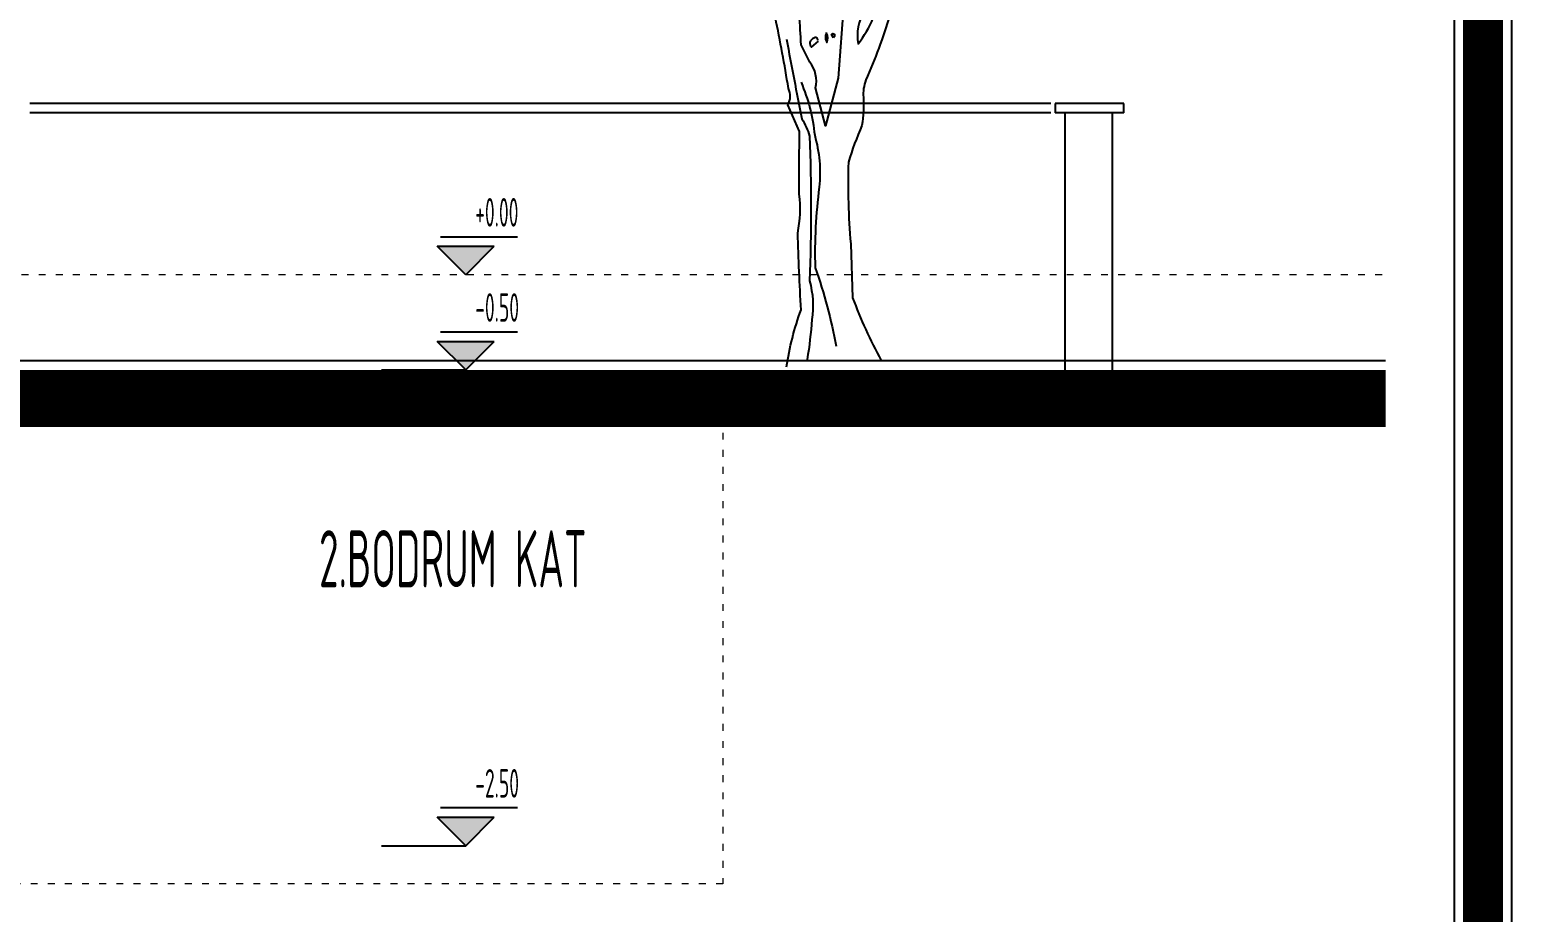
# Model space of a CAD drawing. Extents: x 41749 to 92598, y -24291 to 29432.
# Drawn here: x 86904 to 87682, y -23703 to -23239 of the extents above; entities that cross this region are included whole.
import ezdxf

# ---------------------------------------------------------------- set-up
doc = ezdxf.new("R2010")
doc.units = 0
doc.header["$MEASUREMENT"] = 0
doc.linetypes.add('ACAD_ISO03W100', pattern=[30, 12, -18])
doc.layers.get('0').update_dxf_attribs({"linetype": 'CONTINUOUS'})
for name, color, linetype in [('DUVAR', 6, 'CONTINUOUS'), ('İÇ ÖLÇÜ', 95, 'CONTINUOUS'), ('KOLON', 5, 'CONTINUOUS'), ('MERBAS', 231, 'CONTINUOUS'), ('SIVA', 7, 'CONTINUOUS')]:
    doc.layers.add(name, color=color, linetype=linetype)
doc.layers.add('KAPI-ACILIM1', color=13, linetype='ACAD_ISO03W100', lineweight=20)
doc.styles.add('OLCU', font='isocpeur.ttf', dxfattribs={"width": 0.59})

# ---------------------------------------------------------------- blocks, each defined once
blk = doc.blocks.new('agç2')
at = {"color": 0}
for points in [[(7.29, 46.55), (6.57, 36.87), (4.96, 30.78), (3.71, 35.62, 0.219635), (2.99, 38.9), (1.85, 41.12, 0.021927), (1.2, 48.76, -0.158203)], [(23.07, 66.69), (21.04, 63.82, -0.103516), (19.42, 63.11, -0.263885), (20.98, 65.8, 0.184021), (21.75, 68.31, -0.641693), (21.57, 69.02, 0.359894), (20.62, 68.13, -0.041519), (15.54, 65.08, 0.142288), (12.01, 61.08, -0.330444), (11.65, 58.98, -0.018387), (9.68, 50.44, 0.308121), (9.14, 47.99, 0.186462), (9.92, 45.42, 0.184647), (9.14, 41.24, 0.124985), (12.13, 48.23, -0.090317), (13.03, 52.23, -0.081436), (16.49, 58.86, 0.012741), (19.96, 62.51), (20.02, 62.57)], [(31.14, 63.17, 0.087677), (24.98, 60.78, 0.246613), (23.61, 60.3, -0.059418), (20.5, 57.85, 0.132263), (17.03, 53.07, 0.073013), (13.51, 46.31, 0.098373), (13.15, 44.88, -0.036575), (10.1, 36.63, 0.099014), (9.8, 34.42, -0.049866), (9.62, 30.84, 0.029373), (7.89, 26.12, 0.029037), (8.19, 15.72), (8.43, 8.84, 0.03653), (12.07, 0.84)], [(0, 0, -0.050018), (1.85, 7.29, -0.006073), (1.43, 17.09, 0.083801), (1.61, 22.05, -0.007568), (1.67, 30.06), (0.18, 33.47, 0.257843), (0.24, 35.56, 0.011612), (-1.43, 44.58)], [(0, 41.83, 0.005661), (1.97, 31.67, -0.062256), (2.93, 29.46, -0.019409), (2.93, 11, -0.107346), (3.23, 6.04, -0.024567), (2.63, 0.96)], [(4, 41.71, 0.680847), (3.47, 41.95, 0.580322), (3.17, 40.82), (4.06, 41.59)], [(5.08, 42.61, 0.222214), (5.08, 41.53), (5.14, 41.41, 0.249405), (5.08, 42.61), (5.08, 42.67)], [(5.98, 42.01), (5.74, 42.43, -0.489075), (6.1, 42.49), (6.1, 42.19), (5.98, 42.01)], [(1.85, 36.33, -0.076859), (3.59, 29.58, -0.093506), (4.18, 22.95, 0.040573), (3.65, 12.67, -0.038879), (6.33, 2.63)]]:
    blk.add_lwpolyline(points, format="xyb", dxfattribs=at)

msp = doc.modelspace()

# ---------------------------------------------------------------- hatches: boundary and pattern name
at = {"layer": 'SIVA', "linetype": 'ByBlock', "ltscale": 1.5}
for points in [[(87117.57919, -23353.23116), (87132.57919, -23368.23116), (87147.57919, -23353.23116)], [(87117.57919, -23403.23116), (87132.57919, -23418.23116), (87147.57919, -23403.23116)], [(87117.58099, -23653.23116), (87132.58099, -23668.23116), (87147.58099, -23653.23116)]]:
    msp.add_hatch(color=256, dxfattribs=at).paths.add_polyline_path(points)

# ---------------------------------------------------------------- linework, layer by layer
at = {"layer": 'DUVAR', "const_width": 30}
msp.add_lwpolyline([(87615.7563, -23433.22794), (86898.52741, -23433.22794), (85813.88448, -23433.22794), (85553.86524, -23433.22794), (85078.00349, -23388.22794), (84347.23574, -23388.22794)], dxfattribs=at)
at = {"layer": 'İÇ ÖLÇÜ'}
for p, q in [((87439.91039, -23278.22794), (86903.57253, -23278.22794)), ((87478.33026, -23278.22794), (87442.23379, -23278.22794)), ((87442.23379, -23278.22794), (87442.23379, -23283.22794)), ((87478.33026, -23283.22794), (87478.33026, -23278.22794)), ((87439.91039, -23283.22794), (86903.57253, -23283.22794)), ((87478.33026, -23283.22794), (87442.23379, -23283.22794)), ((87447.23379, -23283.22794), (87447.23381, -23418.22794)), ((87472.23379, -23283.22794), (87472.23376, -23418.22794))]:
    msp.add_line(p, q, dxfattribs=at)
at = {"layer": 'KAPI-ACILIM1', "linetype": 'ACAD_ISO03W100', "ltscale": 0.3}
msp.add_line((87613.92765, -23368.23116), (84800.88181, -23368.23116), dxfattribs=at)
msp.add_lwpolyline([(87495.75602, -23433.22794), (87267.7059, -23433.22794), (87267.7059, -23688.22794), (85710.16189, -23688.22794), (84448.41464, -23388.22794), (84427.27707, -23388.22794)], dxfattribs=at)
at = {"layer": 'KOLON'}
msp.add_lwpolyline([(84347.23574, -23368.22794), (85079.47199, -23368.22794), (85554.80983, -23413.22794), (87615.7563, -23413.22794)], dxfattribs=at)
at = {"layer": 'MERBAS'}
for points in [[(77072.0777, -24290.68394), (77072.0777, -21390.68394), (87681.83095, -21390.68394), (87681.83095, -24290.68394)], [(77077.0777, -24285.68394), (77077.0777, -21395.68394), (87676.83095, -21395.68394), (87676.83095, -24285.68394)], [(77097.0777, -24265.68394), (77097.0777, -21415.68394), (87656.83095, -21415.68394), (87656.83095, -24265.68394)], [(77102.0777, -24260.68394), (77102.0777, -21420.68394), (87651.83095, -21420.68394), (87651.83095, -24260.68394)]]:
    msp.add_lwpolyline(points, close=True, dxfattribs=at)
at = {"layer": 'MERBAS', "const_width": 20}
msp.add_lwpolyline([(77087.0777, -24275.68394), (77087.0777, -21405.68394), (87666.83095, -21405.68394), (87666.83095, -24275.68394)], close=True, dxfattribs=at)
at = {"layer": 'SIVA'}
for p, q in [((87119.37367, -23348.22824), (87159.75627, -23348.22824)), ((87132.57919, -23368.23116), (87117.57919, -23353.23116)), ((87117.57919, -23353.23116), (87147.57919, -23353.23116)), ((87132.57919, -23368.23116), (87147.57919, -23353.23116)), ((87119.37367, -23398.22824), (87159.75627, -23398.22824)), ((87132.57919, -23418.23116), (87117.57919, -23403.23116)), ((87117.57919, -23403.23116), (87147.57919, -23403.23116)), ((87132.57919, -23418.23116), (87147.57919, -23403.23116)), ((87088.29602, -23418.23116), (87132.57919, -23418.23116)), ((87119.37547, -23648.22824), (87159.75807, -23648.22824)), ((87132.58099, -23668.23116), (87117.58099, -23653.23116)), ((87117.58099, -23653.23116), (87147.58099, -23653.23116)), ((87132.58099, -23668.23116), (87147.58099, -23653.23116)), ((87088.29782, -23668.23116), (87132.58099, -23668.23116)), ((87088.29782, -23668.23116), (87132.58099, -23668.23116))]:
    msp.add_line(p, q, dxfattribs=at)

# ---------------------------------------------------------------- block references
at = {"layer": 'SIVA', "xscale": 4.11600000000908, "yscale": 4.11600000000908, "zscale": 4.11600000000908}
msp.add_blockref('agç2', (87301.11974, -23416.6716), dxfattribs=at)

# ---------------------------------------------------------------- texts
at = {"layer": 'SIVA', "style": 'OLCU', "width": 0.5}
for s, height, p in [('+0.00', 15, (87137.57719, -23342.94019)), ('-0.50', 15, (87137.57719, -23392.94019)), ('2.BODRUM KAT', 30, (87055.57741, -23532.45242)), ('-2.50', 15, (87137.57898, -23642.94019))]:
    msp.add_text(s, height=height, dxfattribs=at).set_placement(p)

doc.saveas('drawing.dxf')
